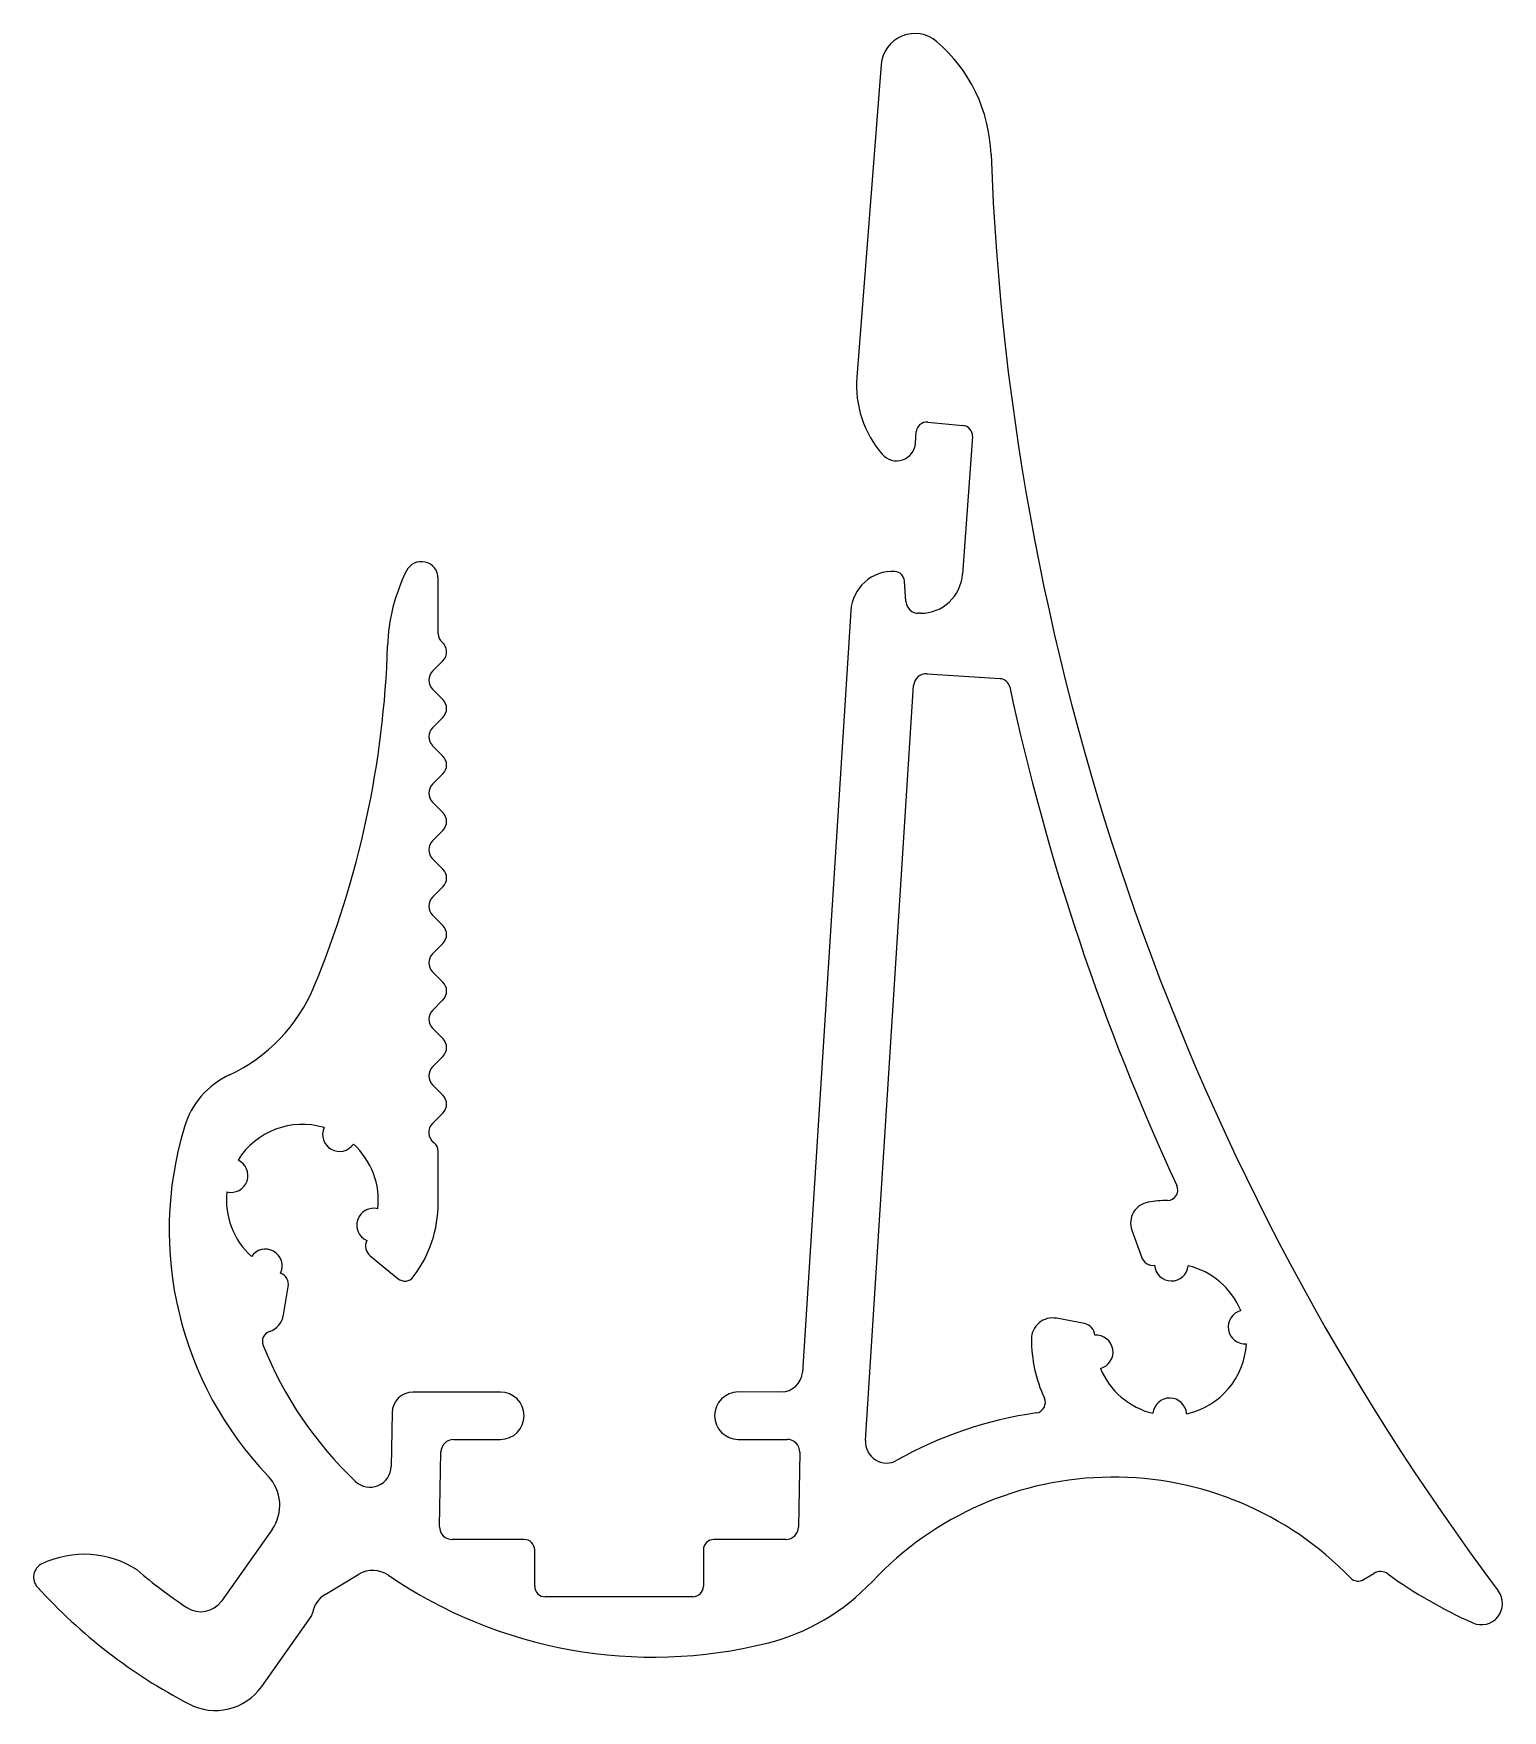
# Model space of a CAD drawing. Extents: x 1935.6 to 1970.4, y 1264.8 to 1304.6.
import ezdxf

# ---------------------------------------------------------------- set-up
doc = ezdxf.new("R2010")
doc.units = 0
doc.layers.get('0').update_dxf_attribs({"linetype": 'CONTINUOUS'})

msp = doc.modelspace()

# ---------------------------------------------------------------- linework, layer by layer
at = {"color": 0}
for p, q in [((1955.662, 1303.884), (1955.083, 1296.47)), ((1956.475, 1294.901), (1956.494, 1295.17)), ((1956.766, 1295.401), (1957.597, 1295.325)), ((1957.824, 1295.058), (1957.59, 1291.795)), ((1945.154, 1290.378), (1945.154, 1291.695)), ((1956.249, 1291.144), (1956.212, 1291.632)), ((1954.94, 1290.927), (1953.791, 1272.86)), ((1956.592, 1290.866), (1956.548, 1290.866)), ((1945.02, 1289.492), (1945.266, 1289.738)), ((1945.266, 1288.821), (1945.02, 1289.067)), ((1955.291, 1271.238), (1956.43, 1289.15)), ((1956.749, 1289.43), (1958.481, 1289.316)), ((1945.02, 1288.151), (1945.266, 1288.397)), ((1945.266, 1287.48), (1945.02, 1287.726)), ((1945.02, 1286.81), (1945.266, 1287.056)), ((1945.266, 1286.139), (1945.02, 1286.386)), ((1945.02, 1285.469), (1945.266, 1285.715)), ((1945.266, 1284.798), (1945.02, 1285.045)), ((1945.02, 1284.128), (1945.266, 1284.374)), ((1945.266, 1283.457), (1945.02, 1283.704)), ((1945.02, 1282.787), (1945.266, 1283.033)), ((1945.266, 1282.116), (1945.02, 1282.363)), ((1945.02, 1281.446), (1945.266, 1281.692)), ((1945.266, 1280.775), (1945.02, 1281.022)), ((1945.02, 1280.105), (1945.266, 1280.351)), ((1945.266, 1279.434), (1945.02, 1279.681)), ((1945.02, 1278.764), (1945.266, 1279.01)), ((1945.154, 1276.882), (1945.154, 1278.102)), ((1961.605, 1276.234), (1961.831, 1275.596)), ((1943.542, 1275.623), (1944.206, 1275.08)), ((1941.489, 1274.221), (1941.599, 1274.889)), ((1960.481, 1274.016), (1959.815, 1274.14)), ((1946.631, 1272.39), (1944.56, 1272.389)), ((1953.292, 1272.392), (1952.272, 1272.391)), ((1944.06, 1271.898), (1944.037, 1270.623)), ((1945.521, 1271.265), (1946.631, 1271.266)), ((1952.273, 1271.268), (1953.431, 1271.268)), ((1945.189, 1269.197), (1945.221, 1270.971)), ((1953.731, 1270.963), (1953.699, 1269.188)), ((1941.215, 1269.127), (1940.015, 1267.432)), ((1947.194, 1268.892), (1945.489, 1268.891)), ((1953.399, 1268.894), (1951.694, 1268.893)), ((1947.444, 1267.782), (1947.444, 1268.642)), ((1951.444, 1268.643), (1951.444, 1267.783)), ((1942.477, 1267.589), (1943.273, 1268.067)), ((1967.101, 1267.941), (1967.346, 1268.088)), ((1951.194, 1267.533), (1947.694, 1267.532)), ((1940.97, 1265.406), (1942.13, 1267.044))]:
    msp.add_line(p, q, dxfattribs=at)
for centre, radius, start, end in [((1956.459, 1303.822), 0.8, 49.3245, 175.5347), ((1954.569, 1301.622), 3.7, 2.0755, 49.3245), ((2018.796, 1303.95), 60.569, 182.07553, 216.79609), ((1957.575, 1296.276), 2.5, 175.5347, 220.8969), ((1956.743, 1295.152), 0.25, 84.8292, 175.8946), ((1957.575, 1295.076), 0.25, 355.8946, 84.8292), ((1956.026, 1294.934), 0.45, 220.8969, 355.8946), ((1948.231, 1289.966), 4.278, 153.5392, 178.2512), ((1944.757, 1291.695), 0.397, 0, 153.5392), ((1955.938, 1290.863), 1, 87.126, 176.3617), ((1955.963, 1291.613), 0.25, 4.2555, 84.2503), ((1956.592, 1291.866), 1, 270, 355.8946), ((1956.548, 1291.166), 0.3, 184.2555, 270), ((1945.404, 1290.378), 0.25, 180, 230.7132), ((1921.106, 1290.795), 22.86, 337.3812, 358.2512), ((1945.056, 1289.952), 0.3, 314.4727, 50.7681), ((1945.232, 1289.28), 0.3, 135, 225), ((1956.73, 1289.131), 0.3, 86.2242, 176.3617), ((1958.464, 1289.066), 0.25, 12.1449, 86.2242), ((2013.555, 1300.922), 56.102, 192.1449, 204.9109), ((1945.054, 1288.609), 0.3, 315, 45), ((1945.232, 1287.939), 0.3, 135, 225), ((1945.054, 1287.268), 0.3, 315, 45), ((1945.232, 1286.598), 0.3, 135, 225), ((1945.054, 1285.927), 0.3, 315, 45), ((1945.232, 1285.257), 0.3, 135, 225), ((1945.054, 1284.586), 0.3, 315, 45), ((1945.232, 1283.916), 0.3, 135, 225), ((1945.054, 1283.245), 0.3, 315, 45), ((1945.232, 1282.575), 0.3, 135, 225), ((1938.515, 1283.541), 4, 294.9898, 337.3812), ((1945.054, 1281.904), 0.3, 315, 45), ((1945.232, 1281.234), 0.3, 135, 225), ((1945.054, 1280.563), 0.3, 315, 45), ((1941.05, 1278.103), 2, 114.9898, 163.2188), ((1945.232, 1279.893), 0.3, 135, 225), ((1945.054, 1279.222), 0.3, 315, 45), ((1941.935, 1276.94), 1.8, 73.3615, 148.0159), ((1945.232, 1278.552), 0.3, 135, 233.8955), ((1947.227, 1276.24), 8.451, 163.2188, 223.746), ((1942.814, 1278.498), 0.4, 155.4689, 325.6703), ((1941.935, 1276.94), 1.8, 353.5997, 47.7777), ((1944.904, 1278.11), 0.25, 358.1102, 52.8073), ((1940.245, 1277.528), 0.4, 255.7071, 65.9085), ((1941.935, 1276.94), 1.8, 173.5997, 227.7777), ((1962.446, 1277.186), 0.25, 271.256, 24.9109), ((1943.625, 1276.351), 0.4, 75.7071, 246), ((1942.298, 1276.861), 2.856, 322.457, 0.424), ((1962.076, 1276.401), 0.5, 99.1938, 199.4804), ((1962.524, 1273.637), 3.3, 91.256, 99.1938), ((1943.732, 1275.856), 0.3, 154.2346, 230.6887), ((1941.056, 1275.381), 0.4, 335.3774, 145.6703), ((1962.114, 1275.696), 0.3, 199.4804, 275.9345), ((1941.303, 1274.938), 0.3, 350.6887, 67.1428), ((1962.544, 1275.426), 0.4, 184.1691, 354.462), ((1962.524, 1273.637), 1.8, 22.3914, 76.5694), ((1944.364, 1275.273), 0.25, 230.6887, 322.457), ((1940.996, 1274.302), 0.5, 288.591, 350.6887), ((1959.724, 1273.648), 0.5, 79.4804, 179.767), ((1960.426, 1273.721), 0.3, 3.0263, 79.4804), ((1964.288, 1273.935), 0.4, 104.4988, 274.7002), ((1941.235, 1273.591), 0.25, 108.591, 201.9379), ((1962.524, 1273.637), 3.3, 179.767, 204.9148), ((1960.759, 1273.339), 0.4, 284.4988, 94.7917), ((1949.557, 1276.943), 9.221, 201.9379, 226.3528), ((1962.524, 1273.637), 1.8, 282.1532, 356.8076), ((1953.292, 1272.892), 0.5, 270.0184, 356.3617), ((1962.524, 1273.637), 1.8, 202.3914, 256.5694), ((1944.56, 1271.889), 0.5, 90.0184, 178.9637), ((1946.631, 1271.828), 0.562, 270.0184, 90.0184), ((1952.272, 1271.83), 0.562, 90.0184, 270.0184), ((1959.304, 1272.141), 0.25, 278.147, 24.9148), ((1962.504, 1271.848), 0.4, 4.2606, 174.462), ((1960.679, 1262.536), 9.454, 98.147, 119.4179), ((1945.521, 1270.965), 0.3, 90.0184, 178.9637), ((1953.431, 1270.968), 0.3, 358.9637, 90.0184), ((1955.79, 1271.206), 0.5, 176.3617, 299.4179), ((1940.399, 1269.705), 1, 324.7014, 43.746), ((1943.537, 1270.632), 0.5, 226.3528, 358.9637), ((1961.162, 1262.543), 7.828, 44.0004, 136.8452), ((1945.489, 1269.191), 0.3, 178.9637, 270.0746), ((1953.399, 1269.194), 0.3, 270.0184, 358.9637), ((1947.194, 1268.642), 0.25, 0, 90.0373), ((1951.694, 1268.643), 0.25, 90.0184, 180), ((1936.759, 1266.219), 2.322, 57.1225, 115.5107), ((1935.909, 1267.999), 0.35, 115.5107, 222.2741), ((1945.274, 1276.512), 11.055, 228.9926, 236.6472), ((1943.607, 1267.51), 0.65, 55.5896, 121.0054), ((1950.255, 1277.215), 11.113, 235.5896, 284.0729), ((1966.972, 1268.155), 0.25, 224.2584, 301.0054), ((1967.501, 1267.831), 0.3, 54.144, 121.0054), ((1974.274, 1277.203), 11.263, 234.144, 245.9881), ((1945.274, 1276.512), 13.005, 222.2741, 242.3684), ((1942.812, 1267.032), 0.65, 121.0054, 169.9873), ((1947.694, 1267.782), 0.25, 180, 270.0184), ((1951.194, 1267.783), 0.25, 270.0184, 0), ((1951.705, 1271.431), 5.15, 284.0729, 316.676), ((1969.894, 1267.371), 0.5, 245.9881, 36.7961), ((1939.525, 1267.779), 0.6, 236.6472, 324.7014), ((1941.926, 1267.188), 0.25, 324.7014, 349.9873), ((1939.868, 1266.186), 1.35, 242.3684, 324.7014)]:
    msp.add_arc(centre, radius, start, end, dxfattribs=at)

doc.saveas('drawing.dxf')
